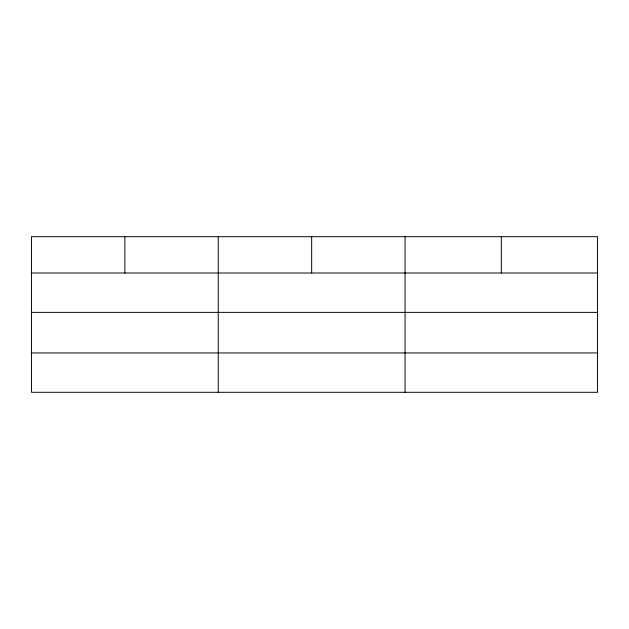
<?xml version="1.0" encoding="UTF-8"?>
<svg xmlns="http://www.w3.org/2000/svg" width="629" height="629" viewBox="0 0 629 629"><rect width="100%" height="100%" fill="white"/><g stroke="black" fill="none" stroke-linecap="round" stroke-linejoin="round"><path stroke-width="0.94" d="M597.55 312.377L597.55 236.701L31.45 236.701L31.45 392.299L597.55 392.299L597.55 312.377L31.45 312.377M31.45 273.01L597.55 273.01M31.45 352.94L597.55 352.94M501.313 236.701L501.313 273.01M405.076 236.701L405.076 392.299M311.669 236.701L311.669 273.01M218.263 236.701L218.263 392.299M124.857 236.701L124.857 273.01"/></g></svg>
